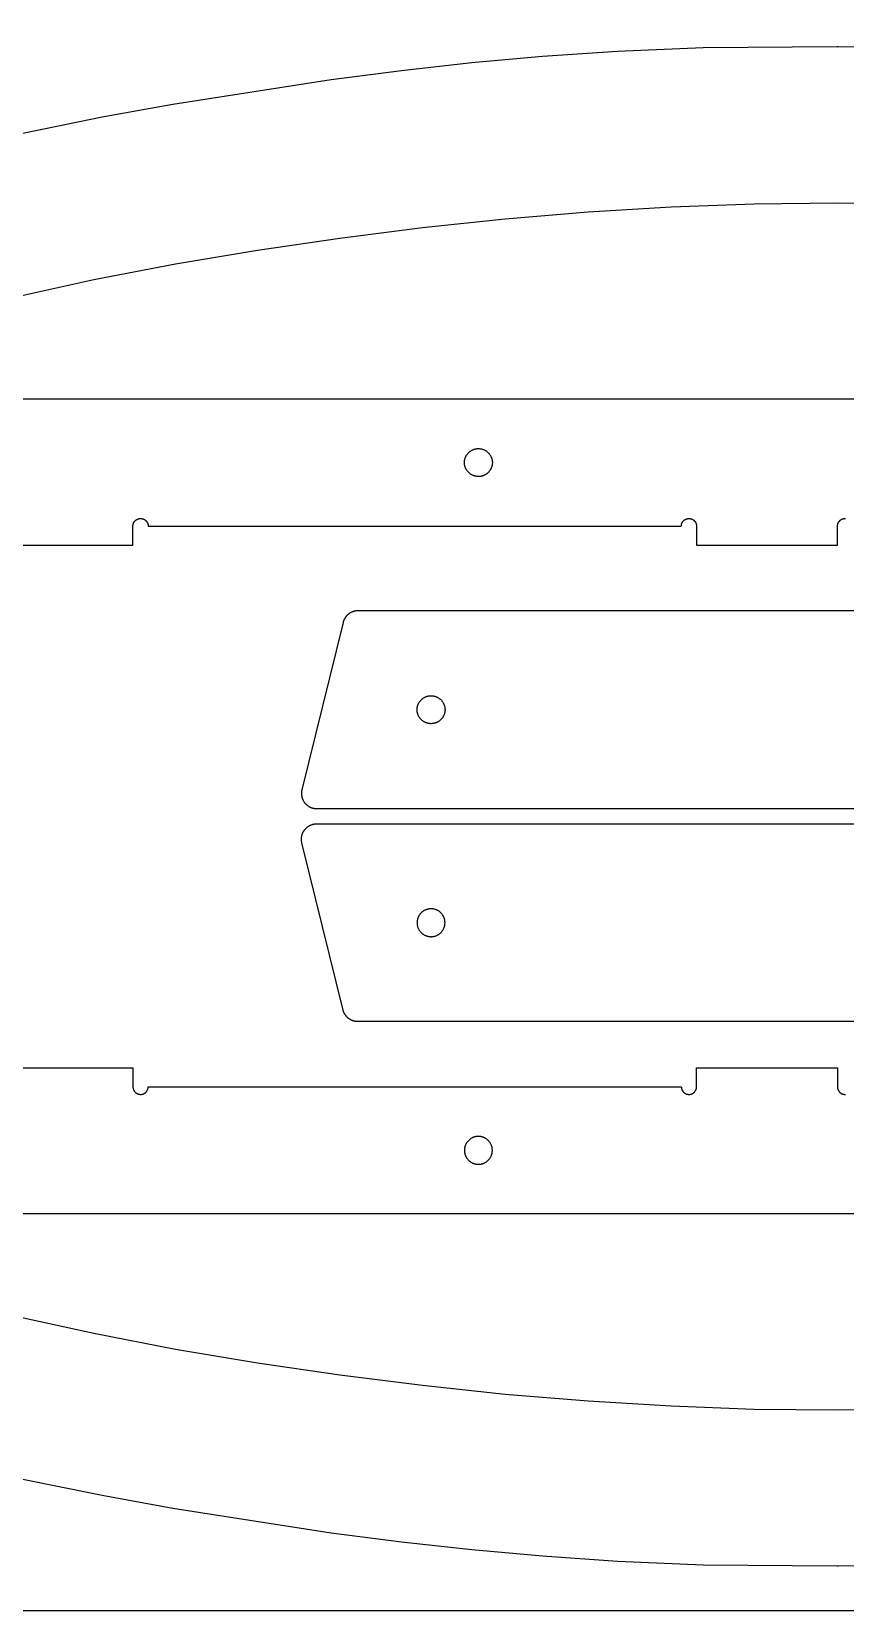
# Model space of a CAD drawing. Header units: millimetres. Extents: x 0 to 2500, y 0 to 1250.
# Drawn here: x 321 to 641, y 0 to 622 of the extents above; entities that cross this region are included whole.
import ezdxf

# ---------------------------------------------------------------- set-up
doc = ezdxf.new("R2010")
doc.units = ezdxf.units.MM
doc.header["$MEASUREMENT"] = 0
doc.layers.add('Default', color=18, linetype='Continuous', true_color=0x000000)
doc.layers.add('TAGLIO', color=56, linetype='Continuous', true_color=0x8b8b00)

msp = doc.modelspace()

# ---------------------------------------------------------------- linework, layer by layer
at = {"layer": 'Default'}
msp.add_lwpolyline([(0, 0), (2500, 0), (2500, 1250), (0, 1250)], close=True, dxfattribs=at)
at = {"layer": 'TAGLIO'}
for points in [[(637.71, 616.01), (585.14, 615.58), (551.38, 614.16), (521.83, 612.15), (494.04, 609.64), (466.3, 606.57), (438.52, 602.99), (376.18, 593.29), (348.4, 588.24), (315.79, 581.59)], [(637.94, 616.01), (637.71, 616.01)], [(638, 616.01), (637.94, 616.01)], [(638.06, 616.01), (638, 616.01)], [(638.29, 616.01), (638.06, 616.01)], [(690.86, 615.58), (638.29, 616.01)], [(212.01, 486.83), (224.38, 491.44), (236.85, 495.79), (249.4, 499.89), (262.03, 503.76), (287.48, 510.86), (313.13, 517.23), (345.14, 524.28), (377.31, 530.49), (409.62, 535.93), (442.04, 540.68), (474.55, 544.78), (507.13, 548.21), (539.78, 550.94), (572.48, 552.91), (605.23, 554.1), (638, 554.5), (670.77, 554.1)], [(1072.94, 477.17), (203.06, 477.17)], [(360.5, 427.17), (360.5, 427.23), (360.5, 427.3), (360.51, 427.37), (360.51, 427.44), (360.52, 427.5), (360.53, 427.57), (360.54, 427.64), (360.55, 427.71), (360.56, 427.78), (360.58, 427.85), (360.6, 427.92), (360.62, 427.99), (360.64, 428.06), (360.66, 428.13), (360.68, 428.2), (360.71, 428.27), (360.74, 428.34), (360.77, 428.41), (360.8, 428.48), (360.84, 428.54), (360.87, 428.61), (360.91, 428.68), (360.95, 428.74), (360.99, 428.81), (361.03, 428.87), (361.08, 428.93), (361.12, 429), (361.17, 429.06), (361.22, 429.12), (361.27, 429.17), (361.32, 429.23), (361.38, 429.29), (361.43, 429.34), (361.49, 429.39), (361.55, 429.45), (361.61, 429.49), (361.67, 429.54), (361.73, 429.59), (361.79, 429.63), (361.86, 429.68), (361.92, 429.72), (361.99, 429.76), (362.06, 429.79), (362.12, 429.83), (362.19, 429.86), (362.26, 429.9), (362.33, 429.93), (362.4, 429.96), (362.47, 429.98), (362.53, 430.01), (362.6, 430.03), (362.67, 430.05), (362.74, 430.07), (362.81, 430.09), (362.88, 430.1), (362.95, 430.12), (363.02, 430.13), (363.09, 430.14), (363.16, 430.15), (363.23, 430.15), (363.3, 430.16), (363.37, 430.16), (363.43, 430.17), (363.5, 430.17), (363.57, 430.17), (363.63, 430.16), (363.7, 430.16), (363.77, 430.15), (363.84, 430.15), (363.91, 430.14), (363.98, 430.13), (364.05, 430.12), (364.12, 430.1), (364.19, 430.09), (364.26, 430.07), (364.33, 430.05), (364.4, 430.03), (364.47, 430.01), (364.53, 429.98), (364.6, 429.96), (364.67, 429.93), (364.74, 429.9), (364.81, 429.86), (364.88, 429.83), (364.94, 429.79), (365.01, 429.76), (365.08, 429.72), (365.14, 429.68), (365.21, 429.63), (365.27, 429.59), (365.33, 429.54), (365.39, 429.49), (365.45, 429.45), (365.51, 429.39), (365.57, 429.34), (365.62, 429.29), (365.68, 429.23), (365.73, 429.17), (365.78, 429.12), (365.83, 429.06), (365.88, 429), (365.92, 428.93), (365.97, 428.87), (366.01, 428.81), (366.05, 428.74), (366.09, 428.68), (366.13, 428.61), (366.16, 428.54), (366.2, 428.48), (366.23, 428.41), (366.26, 428.34), (366.29, 428.27), (366.32, 428.2), (366.34, 428.13), (366.36, 428.06), (366.38, 427.99), (366.4, 427.92), (366.42, 427.85), (366.44, 427.78), (366.45, 427.71), (366.46, 427.64), (366.47, 427.57), (366.48, 427.5), (366.49, 427.44), (366.49, 427.37), (366.5, 427.3), (366.5, 427.23), (366.5, 427.17)], [(576.5, 427.17), (576.5, 427.23), (576.5, 427.3), (576.51, 427.37), (576.51, 427.44), (576.52, 427.5), (576.53, 427.57), (576.54, 427.64), (576.55, 427.71), (576.56, 427.78), (576.58, 427.85), (576.6, 427.92), (576.62, 427.99), (576.64, 428.06), (576.66, 428.13), (576.68, 428.2), (576.71, 428.27), (576.74, 428.34), (576.77, 428.41), (576.8, 428.48), (576.84, 428.54), (576.87, 428.61), (576.91, 428.68), (576.95, 428.74), (576.99, 428.81), (577.03, 428.87), (577.08, 428.93), (577.12, 429), (577.17, 429.06), (577.22, 429.12), (577.27, 429.17), (577.32, 429.23), (577.38, 429.29), (577.43, 429.34), (577.49, 429.39), (577.55, 429.45), (577.61, 429.49), (577.67, 429.54), (577.73, 429.59), (577.79, 429.63), (577.86, 429.68), (577.92, 429.72), (577.99, 429.76), (578.06, 429.79), (578.12, 429.83), (578.19, 429.86), (578.26, 429.9), (578.33, 429.93), (578.4, 429.96), (578.47, 429.98), (578.53, 430.01), (578.6, 430.03), (578.67, 430.05), (578.74, 430.07), (578.81, 430.09), (578.88, 430.1), (578.95, 430.12), (579.02, 430.13), (579.09, 430.14), (579.16, 430.15), (579.23, 430.15), (579.3, 430.16), (579.37, 430.16), (579.43, 430.17), (579.5, 430.17), (579.57, 430.17), (579.63, 430.16), (579.7, 430.16), (579.77, 430.15), (579.84, 430.15), (579.91, 430.14), (579.98, 430.13), (580.05, 430.12), (580.12, 430.1), (580.19, 430.09), (580.26, 430.07), (580.33, 430.05), (580.4, 430.03), (580.47, 430.01), (580.53, 429.98), (580.6, 429.96), (580.67, 429.93), (580.74, 429.9), (580.81, 429.86), (580.88, 429.83), (580.94, 429.79), (581.01, 429.76), (581.08, 429.72), (581.14, 429.68), (581.21, 429.63), (581.27, 429.59), (581.33, 429.54), (581.39, 429.49), (581.45, 429.45), (581.51, 429.39), (581.57, 429.34), (581.62, 429.29), (581.68, 429.23), (581.73, 429.17), (581.78, 429.12), (581.83, 429.06), (581.88, 429), (581.92, 428.93), (581.97, 428.87), (582.01, 428.81), (582.05, 428.74), (582.09, 428.68), (582.13, 428.61), (582.16, 428.54), (582.2, 428.48), (582.23, 428.41), (582.26, 428.34), (582.29, 428.27), (582.32, 428.2), (582.34, 428.13), (582.36, 428.06), (582.38, 427.99), (582.4, 427.92), (582.42, 427.85), (582.44, 427.78), (582.45, 427.71), (582.46, 427.64), (582.47, 427.57), (582.48, 427.5), (582.49, 427.44), (582.49, 427.37), (582.5, 427.3), (582.5, 427.23), (582.5, 427.17)], [(638, 427.17), (638, 427.23), (638, 427.3), (638.01, 427.37), (638.01, 427.44), (638.02, 427.5), (638.03, 427.57), (638.04, 427.64), (638.05, 427.71), (638.06, 427.78), (638.08, 427.85), (638.1, 427.92), (638.12, 427.99), (638.14, 428.06), (638.16, 428.13), (638.18, 428.2), (638.21, 428.27), (638.24, 428.34), (638.27, 428.41), (638.3, 428.48), (638.34, 428.54), (638.37, 428.61), (638.41, 428.68), (638.45, 428.74), (638.49, 428.81), (638.53, 428.87), (638.58, 428.93), (638.62, 429), (638.67, 429.06), (638.72, 429.12), (638.77, 429.17), (638.82, 429.23), (638.88, 429.29), (638.93, 429.34), (638.99, 429.39), (639.05, 429.45), (639.11, 429.49), (639.17, 429.54), (639.23, 429.59), (639.29, 429.63), (639.36, 429.68), (639.42, 429.72), (639.49, 429.76), (639.56, 429.79), (639.62, 429.83), (639.69, 429.86), (639.76, 429.9), (639.83, 429.93), (639.9, 429.96), (639.97, 429.98), (640.03, 430.01), (640.1, 430.03), (640.17, 430.05), (640.24, 430.07), (640.31, 430.09), (640.38, 430.1), (640.45, 430.12), (640.52, 430.13), (640.59, 430.14), (640.66, 430.15), (640.73, 430.15), (640.8, 430.16), (640.87, 430.16), (640.93, 430.17), (641, 430.17), (641.07, 430.17), (641.13, 430.16), (641.2, 430.16)], [(360.5, 419.67), (360.5, 427.17)], [(366.5, 427.17), (576.5, 427.17)], [(582.5, 427.17), (582.5, 419.67)], [(638, 419.67), (638, 427.17)], [(305, 419.67), (360.5, 419.67)], [(582.5, 419.67), (638, 419.67)], [(449.1, 393.8), (448.98, 393.79), (448.87, 393.79), (448.75, 393.79), (448.63, 393.78), (448.51, 393.77), (448.39, 393.75), (448.27, 393.74), (448.15, 393.72), (448.03, 393.7), (447.91, 393.68), (447.79, 393.65), (447.67, 393.62), (447.55, 393.59), (447.43, 393.56), (447.31, 393.52), (447.2, 393.49), (447.08, 393.44), (446.96, 393.4), (446.84, 393.35), (446.72, 393.31), (446.61, 393.25), (446.49, 393.2), (446.38, 393.14), (446.26, 393.08), (446.15, 393.02), (446.04, 392.96), (445.93, 392.89), (445.82, 392.82), (445.71, 392.75), (445.61, 392.67), (445.5, 392.6), (445.4, 392.52), (445.3, 392.44), (445.2, 392.35), (445.1, 392.27), (445.01, 392.18), (444.91, 392.09), (444.82, 392), (444.73, 391.91), (444.64, 391.82), (444.56, 391.72), (444.48, 391.62), (444.4, 391.52), (444.32, 391.42), (444.24, 391.32), (444.17, 391.22), (444.1, 391.11), (444.03, 391.01), (443.96, 390.9), (443.9, 390.79), (443.84, 390.68), (443.78, 390.57), (443.72, 390.46), (443.67, 390.35), (443.62, 390.24), (443.57, 390.13), (443.53, 390.02), (443.48, 389.91), (443.44, 389.79), (443.4, 389.68), (443.37, 389.57), (443.33, 389.46), (443.3, 389.34), (443.27, 389.23)], [(1176.38, 393.8), (449.1, 393.8)], [(443.27, 389.23), (427.03, 323.32)], [(427.03, 323.32), (426.99, 323.16), (426.96, 323), (426.93, 322.83), (426.91, 322.67), (426.89, 322.5), (426.87, 322.33), (426.86, 322.16), (426.86, 321.99), (426.86, 321.82), (426.86, 321.65), (426.87, 321.48), (426.88, 321.31), (426.9, 321.14), (426.93, 320.96), (426.96, 320.79), (426.99, 320.62), (427.03, 320.46), (427.07, 320.29), (427.12, 320.12), (427.17, 319.96), (427.23, 319.8), (427.29, 319.64), (427.36, 319.48), (427.43, 319.32), (427.5, 319.17), (427.58, 319.02), (427.67, 318.87), (427.75, 318.73), (427.84, 318.59), (427.94, 318.45), (428.03, 318.31), (428.13, 318.18), (428.24, 318.06), (428.34, 317.93), (428.45, 317.81), (428.57, 317.68), (428.69, 317.57), (428.81, 317.45), (428.94, 317.34), (429.07, 317.23), (429.2, 317.12), (429.34, 317.02), (429.48, 316.92), (429.63, 316.83), (429.77, 316.74), (429.92, 316.65), (430.07, 316.57), (430.23, 316.49), (430.39, 316.42), (430.54, 316.35), (430.7, 316.28), (430.87, 316.22), (431.03, 316.17), (431.19, 316.12), (431.36, 316.07), (431.52, 316.03), (431.69, 316), (431.86, 315.97), (432.03, 315.94), (432.19, 315.92), (432.36, 315.9), (432.53, 315.89), (432.69, 315.89), (432.86, 315.88)], [(432.86, 315.88), (1193.46, 315.88)], [(427.03, 302.45), (426.99, 302.61), (426.96, 302.77), (426.93, 302.93), (426.91, 303.1), (426.89, 303.27), (426.87, 303.44), (426.86, 303.61), (426.86, 303.78), (426.86, 303.95), (426.86, 304.12), (426.87, 304.29), (426.88, 304.46), (426.9, 304.63), (426.93, 304.8), (426.96, 304.97), (426.99, 305.14), (427.03, 305.31), (427.07, 305.48), (427.12, 305.64), (427.17, 305.81), (427.23, 305.97), (427.29, 306.13), (427.36, 306.29), (427.43, 306.44), (427.5, 306.6), (427.58, 306.75), (427.67, 306.9), (427.75, 307.04), (427.84, 307.18), (427.94, 307.32), (428.03, 307.45), (428.13, 307.58), (428.24, 307.71), (428.34, 307.84), (428.45, 307.96), (428.57, 308.08), (428.69, 308.2), (428.81, 308.32), (428.94, 308.43), (429.07, 308.54), (429.2, 308.65), (429.34, 308.75), (429.48, 308.85), (429.63, 308.94), (429.77, 309.03), (429.92, 309.12), (430.07, 309.2), (430.23, 309.28), (430.39, 309.35), (430.54, 309.42), (430.7, 309.48), (430.87, 309.54), (431.03, 309.6), (431.19, 309.65), (431.36, 309.69), (431.52, 309.73), (431.69, 309.77), (431.86, 309.8), (432.03, 309.83), (432.19, 309.85), (432.36, 309.86), (432.53, 309.87), (432.69, 309.88), (432.86, 309.88)], [(432.86, 309.88), (1193.46, 309.88)], [(443.27, 236.54), (427.03, 302.45)], [(449.1, 231.97), (448.98, 231.97), (448.87, 231.98), (448.75, 231.98), (448.63, 231.99), (448.51, 232), (448.39, 232.01), (448.27, 232.03), (448.15, 232.05), (448.03, 232.07), (447.91, 232.09), (447.79, 232.12), (447.67, 232.14), (447.55, 232.17), (447.43, 232.21), (447.31, 232.24), (447.2, 232.28), (447.08, 232.32), (446.96, 232.37), (446.84, 232.41), (446.72, 232.46), (446.61, 232.51), (446.49, 232.57), (446.38, 232.63), (446.26, 232.68), (446.15, 232.75), (446.04, 232.81), (445.93, 232.88), (445.82, 232.95), (445.71, 233.02), (445.61, 233.09), (445.5, 233.17), (445.4, 233.25), (445.3, 233.33), (445.2, 233.41), (445.1, 233.5), (445.01, 233.58), (444.91, 233.67), (444.82, 233.76), (444.73, 233.86), (444.64, 233.95), (444.56, 234.05), (444.48, 234.15), (444.4, 234.25), (444.32, 234.35), (444.24, 234.45), (444.17, 234.55), (444.1, 234.66), (444.03, 234.76), (443.96, 234.87), (443.9, 234.98), (443.84, 235.08), (443.78, 235.19), (443.72, 235.3), (443.67, 235.41), (443.62, 235.53), (443.57, 235.64), (443.53, 235.75), (443.48, 235.86), (443.44, 235.97), (443.4, 236.09), (443.37, 236.2), (443.33, 236.31), (443.3, 236.42), (443.27, 236.54)], [(1176.38, 231.97), (449.1, 231.97)], [(305, 213.79), (360.5, 213.79)], [(360.5, 213.79), (360.5, 206.29)], [(582.5, 206.29), (582.5, 213.79)], [(582.5, 213.79), (638, 213.79)], [(638, 213.79), (638, 206.29)], [(360.5, 206.29), (360.5, 206.22), (360.5, 206.16), (360.51, 206.09), (360.51, 206.02), (360.52, 205.95), (360.53, 205.88), (360.54, 205.81), (360.55, 205.74), (360.56, 205.67), (360.58, 205.6), (360.6, 205.53), (360.62, 205.46), (360.64, 205.39), (360.66, 205.32), (360.68, 205.25), (360.71, 205.18), (360.74, 205.12), (360.77, 205.05), (360.8, 204.98), (360.84, 204.91), (360.87, 204.84), (360.91, 204.78), (360.95, 204.71), (360.99, 204.65), (361.03, 204.58), (361.08, 204.52), (361.12, 204.46), (361.17, 204.4), (361.22, 204.34), (361.27, 204.28), (361.32, 204.22), (361.38, 204.17), (361.43, 204.11), (361.49, 204.06), (361.55, 204.01), (361.61, 203.96), (361.67, 203.91), (361.73, 203.87), (361.79, 203.82), (361.86, 203.78), (361.92, 203.74), (361.99, 203.7), (362.06, 203.66), (362.12, 203.62), (362.19, 203.59), (362.26, 203.56), (362.33, 203.53), (362.4, 203.5), (362.47, 203.47), (362.53, 203.45), (362.6, 203.43), (362.67, 203.4), (362.74, 203.39), (362.81, 203.37), (362.88, 203.35), (362.95, 203.34), (363.02, 203.33), (363.09, 203.32), (363.16, 203.31), (363.23, 203.3), (363.3, 203.3), (363.37, 203.29), (363.43, 203.29), (363.5, 203.29), (363.57, 203.29), (363.63, 203.29), (363.7, 203.3), (363.77, 203.3), (363.84, 203.31), (363.91, 203.32), (363.98, 203.33), (364.05, 203.34), (364.12, 203.35), (364.19, 203.37), (364.26, 203.39), (364.33, 203.4), (364.4, 203.43), (364.47, 203.45), (364.53, 203.47), (364.6, 203.5), (364.67, 203.53), (364.74, 203.56), (364.81, 203.59), (364.88, 203.62), (364.94, 203.66), (365.01, 203.7), (365.08, 203.74), (365.14, 203.78), (365.21, 203.82), (365.27, 203.87), (365.33, 203.91), (365.39, 203.96), (365.45, 204.01), (365.51, 204.06), (365.57, 204.11), (365.62, 204.17), (365.68, 204.22), (365.73, 204.28), (365.78, 204.34), (365.83, 204.4), (365.88, 204.46), (365.92, 204.52), (365.97, 204.58), (366.01, 204.65), (366.05, 204.71), (366.09, 204.78), (366.13, 204.84), (366.16, 204.91), (366.2, 204.98), (366.23, 205.05), (366.26, 205.12), (366.29, 205.18), (366.32, 205.25), (366.34, 205.32), (366.36, 205.39), (366.38, 205.46), (366.4, 205.53), (366.42, 205.6), (366.44, 205.67), (366.45, 205.74), (366.46, 205.81), (366.47, 205.88), (366.48, 205.95), (366.49, 206.02), (366.49, 206.09), (366.5, 206.16), (366.5, 206.22), (366.5, 206.29)], [(366.5, 206.29), (576.5, 206.29)], [(576.5, 206.29), (576.5, 206.22), (576.5, 206.16), (576.51, 206.09), (576.51, 206.02), (576.52, 205.95), (576.53, 205.88), (576.54, 205.81), (576.55, 205.74), (576.56, 205.67), (576.58, 205.6), (576.6, 205.53), (576.62, 205.46), (576.64, 205.39), (576.66, 205.32), (576.68, 205.25), (576.71, 205.18), (576.74, 205.12), (576.77, 205.05), (576.8, 204.98), (576.84, 204.91), (576.87, 204.84), (576.91, 204.78), (576.95, 204.71), (576.99, 204.65), (577.03, 204.58), (577.08, 204.52), (577.12, 204.46), (577.17, 204.4), (577.22, 204.34), (577.27, 204.28), (577.32, 204.22), (577.38, 204.17), (577.43, 204.11), (577.49, 204.06), (577.55, 204.01), (577.61, 203.96), (577.67, 203.91), (577.73, 203.87), (577.79, 203.82), (577.86, 203.78), (577.92, 203.74), (577.99, 203.7), (578.06, 203.66), (578.12, 203.62), (578.19, 203.59), (578.26, 203.56), (578.33, 203.53), (578.4, 203.5), (578.47, 203.47), (578.53, 203.45), (578.6, 203.43), (578.67, 203.4), (578.74, 203.39), (578.81, 203.37), (578.88, 203.35), (578.95, 203.34), (579.02, 203.33), (579.09, 203.32), (579.16, 203.31), (579.23, 203.3), (579.3, 203.3), (579.37, 203.29), (579.43, 203.29), (579.5, 203.29), (579.57, 203.29), (579.63, 203.29), (579.7, 203.3), (579.77, 203.3), (579.84, 203.31), (579.91, 203.32), (579.98, 203.33), (580.05, 203.34), (580.12, 203.35), (580.19, 203.37), (580.26, 203.39), (580.33, 203.4), (580.4, 203.43), (580.47, 203.45), (580.53, 203.47), (580.6, 203.5), (580.67, 203.53), (580.74, 203.56), (580.81, 203.59), (580.88, 203.62), (580.94, 203.66), (581.01, 203.7), (581.08, 203.74), (581.14, 203.78), (581.21, 203.82), (581.27, 203.87), (581.33, 203.91), (581.39, 203.96), (581.45, 204.01), (581.51, 204.06), (581.57, 204.11), (581.62, 204.17), (581.68, 204.22), (581.73, 204.28), (581.78, 204.34), (581.83, 204.4), (581.88, 204.46), (581.92, 204.52), (581.97, 204.58), (582.01, 204.65), (582.05, 204.71), (582.09, 204.78), (582.13, 204.84), (582.16, 204.91), (582.2, 204.98), (582.23, 205.05), (582.26, 205.12), (582.29, 205.18), (582.32, 205.25), (582.34, 205.32), (582.36, 205.39), (582.38, 205.46), (582.4, 205.53), (582.42, 205.6), (582.44, 205.67), (582.45, 205.74), (582.46, 205.81), (582.47, 205.88), (582.48, 205.95), (582.49, 206.02), (582.49, 206.09), (582.5, 206.16), (582.5, 206.22), (582.5, 206.29)], [(638, 206.29), (638, 206.22), (638, 206.16), (638.01, 206.09), (638.01, 206.02), (638.02, 205.95), (638.03, 205.88), (638.04, 205.81), (638.05, 205.74), (638.06, 205.67), (638.08, 205.6), (638.1, 205.53), (638.12, 205.46), (638.14, 205.39), (638.16, 205.32), (638.18, 205.25), (638.21, 205.18), (638.24, 205.12), (638.27, 205.05), (638.3, 204.98), (638.34, 204.91), (638.37, 204.84), (638.41, 204.78), (638.45, 204.71), (638.49, 204.65), (638.53, 204.58), (638.58, 204.52), (638.62, 204.46), (638.67, 204.4), (638.72, 204.34), (638.77, 204.28), (638.82, 204.22), (638.88, 204.17), (638.93, 204.11), (638.99, 204.06), (639.05, 204.01), (639.11, 203.96), (639.17, 203.91), (639.23, 203.87), (639.29, 203.82), (639.36, 203.78), (639.42, 203.74), (639.49, 203.7), (639.56, 203.66), (639.62, 203.62), (639.69, 203.59), (639.76, 203.56), (639.83, 203.53), (639.9, 203.5), (639.97, 203.47), (640.03, 203.45), (640.1, 203.43), (640.17, 203.4), (640.24, 203.39), (640.31, 203.37), (640.38, 203.35), (640.45, 203.34), (640.52, 203.33), (640.59, 203.32), (640.66, 203.31), (640.73, 203.3), (640.8, 203.3), (640.87, 203.29), (640.93, 203.29), (641, 203.29), (641.07, 203.29), (641.13, 203.29), (641.2, 203.3)], [(1072.94, 156.29), (203.06, 156.29)], [(212.01, 146.62), (224.38, 142.01), (236.85, 137.66), (249.4, 133.57), (262.03, 129.7), (287.48, 122.6), (313.13, 116.23), (345.14, 109.17), (377.31, 102.96), (409.62, 97.52), (442.04, 92.78), (474.55, 88.68), (507.13, 85.24), (539.78, 82.52), (572.48, 80.54), (605.23, 79.35), (638, 78.96), (670.77, 79.35)], [(637.71, 17.45), (585.14, 17.88), (551.38, 19.29), (521.83, 21.31), (494.04, 23.82), (466.3, 26.88), (438.52, 30.46), (376.18, 40.17), (348.4, 45.21), (315.79, 51.86)], [(637.94, 17.45), (637.71, 17.45)], [(638, 17.45), (637.94, 17.45)], [(638.06, 17.45), (638, 17.45)], [(638.29, 17.45), (638.06, 17.45)], [(690.86, 17.88), (638.29, 17.45)]]:
    msp.add_lwpolyline(points, dxfattribs=at)
for points in [[(491.08, 452.21), (491.08, 452.4), (491.09, 452.59), (491.11, 452.78), (491.13, 452.97), (491.16, 453.16), (491.2, 453.34), (491.24, 453.53), (491.29, 453.72), (491.34, 453.9), (491.41, 454.08), (491.47, 454.26), (491.55, 454.43), (491.63, 454.61), (491.72, 454.78), (491.81, 454.94), (491.91, 455.11), (492.01, 455.27), (492.12, 455.42), (492.23, 455.58), (492.35, 455.73), (492.48, 455.87), (492.61, 456.01), (492.74, 456.15), (492.88, 456.28), (493.02, 456.4), (493.17, 456.52), (493.32, 456.64), (493.48, 456.75), (493.64, 456.86), (493.8, 456.95), (493.97, 457.05), (494.14, 457.14), (494.31, 457.22), (494.48, 457.29), (494.66, 457.36), (494.84, 457.43), (495.02, 457.48), (495.21, 457.53), (495.39, 457.58), (495.58, 457.62), (495.77, 457.65), (495.96, 457.67), (496.15, 457.69), (496.34, 457.7), (496.53, 457.71), (496.72, 457.71), (496.91, 457.7), (497.1, 457.68), (497.29, 457.66), (497.48, 457.63), (497.67, 457.6), (497.86, 457.56), (498.04, 457.51), (498.22, 457.46), (498.4, 457.4), (498.58, 457.33), (498.76, 457.26), (498.93, 457.18), (499.1, 457.09), (499.27, 457), (499.44, 456.91), (499.6, 456.8), (499.76, 456.7), (499.91, 456.58), (500.06, 456.46), (500.21, 456.34), (500.35, 456.21), (500.48, 456.08), (500.62, 455.94), (500.74, 455.8), (500.87, 455.65), (500.98, 455.5), (501.09, 455.35), (501.2, 455.19), (501.3, 455.03), (501.4, 454.86), (501.49, 454.69), (501.57, 454.52), (501.65, 454.34), (501.72, 454.17), (501.78, 453.99), (501.84, 453.81), (501.89, 453.62), (501.94, 453.44), (501.98, 453.25), (502.01, 453.06), (502.04, 452.87), (502.06, 452.68), (502.07, 452.49), (502.08, 452.3), (502.08, 452.11), (502.07, 451.92), (502.06, 451.73), (502.04, 451.54), (502.01, 451.35), (501.98, 451.16), (501.94, 450.98), (501.89, 450.79), (501.84, 450.61), (501.78, 450.43), (501.72, 450.25), (501.65, 450.07), (501.57, 449.89), (501.49, 449.72), (501.4, 449.55), (501.3, 449.39), (501.2, 449.23), (501.09, 449.07), (500.98, 448.91), (500.87, 448.76), (500.74, 448.62), (500.62, 448.47), (500.48, 448.34), (500.35, 448.2), (500.21, 448.07), (500.06, 447.95), (499.91, 447.83), (499.76, 447.72), (499.6, 447.61), (499.44, 447.51), (499.27, 447.41), (499.1, 447.32), (498.93, 447.24), (498.76, 447.16), (498.58, 447.09), (498.4, 447.02), (498.22, 446.96), (498.04, 446.91), (497.86, 446.86), (497.67, 446.82), (497.48, 446.78), (497.29, 446.75), (497.1, 446.73), (496.91, 446.72), (496.72, 446.71), (496.53, 446.71), (496.34, 446.71), (496.15, 446.72), (495.96, 446.74), (495.77, 446.77), (495.58, 446.8), (495.39, 446.84), (495.21, 446.88), (495.02, 446.93), (494.84, 446.99), (494.66, 447.05), (494.48, 447.12), (494.31, 447.2), (494.14, 447.28), (493.97, 447.37), (493.8, 447.46), (493.64, 447.56), (493.48, 447.66), (493.32, 447.77), (493.17, 447.89), (493.02, 448.01), (492.88, 448.14), (492.74, 448.27), (492.61, 448.4), (492.48, 448.54), (492.35, 448.69), (492.23, 448.84), (492.12, 448.99), (492.01, 449.15), (491.91, 449.31), (491.81, 449.47), (491.72, 449.64), (491.63, 449.81), (491.55, 449.98), (491.47, 450.16), (491.41, 450.34), (491.34, 450.52), (491.29, 450.7), (491.24, 450.88), (491.2, 451.07), (491.16, 451.26), (491.13, 451.45), (491.11, 451.64), (491.09, 451.83), (491.08, 452.02)], [(479.24, 360.18), (479.42, 360.13), (479.6, 360.08), (479.78, 360.01), (479.96, 359.95), (480.14, 359.87), (480.31, 359.79), (480.48, 359.71), (480.65, 359.61), (480.81, 359.52), (480.97, 359.41), (481.13, 359.31), (481.28, 359.19), (481.43, 359.07), (481.58, 358.95), (481.72, 358.82), (481.85, 358.68), (481.98, 358.54), (482.11, 358.4), (482.23, 358.25), (482.35, 358.1), (482.46, 357.95), (482.56, 357.79), (482.66, 357.62), (482.76, 357.46), (482.84, 357.29), (482.93, 357.12), (483, 356.94), (483.07, 356.76), (483.14, 356.58), (483.19, 356.4), (483.24, 356.22), (483.29, 356.03), (483.33, 355.84), (483.36, 355.66), (483.38, 355.47), (483.4, 355.28), (483.41, 355.09), (483.42, 354.9), (483.42, 354.7), (483.41, 354.51), (483.4, 354.32), (483.37, 354.13), (483.35, 353.94), (483.31, 353.76), (483.27, 353.57), (483.22, 353.39), (483.17, 353.2), (483.11, 353.02), (483.04, 352.84), (482.97, 352.67), (482.89, 352.49), (482.81, 352.32), (482.72, 352.15), (482.62, 351.99), (482.52, 351.83), (482.41, 351.67), (482.3, 351.51), (482.18, 351.36), (482.06, 351.22), (481.93, 351.08), (481.8, 350.94), (481.66, 350.81), (481.52, 350.68), (481.37, 350.56), (481.22, 350.44), (481.07, 350.33), (480.91, 350.22), (480.74, 350.12), (480.58, 350.03), (480.41, 349.94), (480.24, 349.85), (480.06, 349.78), (479.89, 349.7), (479.71, 349.64), (479.53, 349.58), (479.34, 349.53), (479.16, 349.48), (478.97, 349.44), (478.78, 349.41), (478.59, 349.38), (478.4, 349.36), (478.21, 349.35), (478.02, 349.34), (477.83, 349.34), (477.64, 349.35), (477.45, 349.36), (477.26, 349.38), (477.07, 349.41), (476.88, 349.44), (476.7, 349.48), (476.51, 349.52), (476.33, 349.58), (476.15, 349.63), (475.97, 349.7), (475.79, 349.77), (475.61, 349.85), (475.44, 349.93), (475.27, 350.02), (475.11, 350.11), (474.94, 350.21), (474.79, 350.32), (474.63, 350.43), (474.48, 350.55), (474.33, 350.67), (474.19, 350.8), (474.05, 350.93), (473.92, 351.07), (473.79, 351.21), (473.67, 351.35), (473.55, 351.5), (473.44, 351.66), (473.33, 351.81), (473.23, 351.97), (473.13, 352.14), (473.04, 352.31), (472.95, 352.48), (472.87, 352.65), (472.8, 352.83), (472.73, 353.01), (472.67, 353.19), (472.62, 353.37), (472.57, 353.56), (472.53, 353.74), (472.5, 353.93), (472.47, 354.12), (472.45, 354.31), (472.43, 354.5), (472.42, 354.69), (472.42, 354.88), (472.42, 355.07), (472.44, 355.26), (472.45, 355.45), (472.48, 355.64), (472.51, 355.83), (472.55, 356.02), (472.59, 356.2), (472.64, 356.39), (472.7, 356.57), (472.76, 356.75), (472.83, 356.93), (472.91, 357.1), (472.99, 357.27), (473.08, 357.44), (473.17, 357.61), (473.27, 357.77), (473.37, 357.93), (473.48, 358.09), (473.6, 358.24), (473.72, 358.39), (473.84, 358.53), (473.97, 358.67), (474.11, 358.81), (474.25, 358.94), (474.39, 359.06), (474.54, 359.18), (474.7, 359.3), (474.85, 359.41), (475.01, 359.51), (475.18, 359.61), (475.34, 359.7), (475.51, 359.79), (475.69, 359.87), (475.86, 359.94), (476.04, 360.01), (476.22, 360.07), (476.4, 360.13), (476.59, 360.18), (476.77, 360.22), (476.96, 360.26), (477.15, 360.29), (477.34, 360.31), (477.53, 360.33), (477.72, 360.34), (477.91, 360.34), (478.1, 360.34), (478.29, 360.33), (478.48, 360.31), (478.67, 360.29), (478.86, 360.26), (479.05, 360.22)], [(479.24, 265.59), (479.42, 265.64), (479.6, 265.69), (479.78, 265.75), (479.96, 265.82), (480.14, 265.89), (480.31, 265.97), (480.48, 266.06), (480.65, 266.15), (480.81, 266.25), (480.97, 266.35), (481.13, 266.46), (481.28, 266.58), (481.43, 266.7), (481.58, 266.82), (481.72, 266.95), (481.85, 267.08), (481.98, 267.22), (482.11, 267.37), (482.23, 267.51), (482.35, 267.67), (482.46, 267.82), (482.56, 267.98), (482.66, 268.14), (482.76, 268.31), (482.84, 268.48), (482.93, 268.65), (483, 268.83), (483.07, 269), (483.14, 269.18), (483.19, 269.37), (483.24, 269.55), (483.29, 269.74), (483.33, 269.92), (483.36, 270.11), (483.38, 270.3), (483.4, 270.49), (483.41, 270.68), (483.42, 270.87), (483.42, 271.06), (483.41, 271.25), (483.4, 271.44), (483.37, 271.63), (483.35, 271.82), (483.31, 272.01), (483.27, 272.2), (483.22, 272.38), (483.17, 272.57), (483.11, 272.75), (483.04, 272.93), (482.97, 273.1), (482.89, 273.28), (482.81, 273.45), (482.72, 273.62), (482.62, 273.78), (482.52, 273.94), (482.41, 274.1), (482.3, 274.25), (482.18, 274.4), (482.06, 274.55), (481.93, 274.69), (481.8, 274.83), (481.66, 274.96), (481.52, 275.09), (481.37, 275.21), (481.22, 275.33), (481.07, 275.44), (480.91, 275.55), (480.74, 275.65), (480.58, 275.74), (480.41, 275.83), (480.24, 275.91), (480.06, 275.99), (479.89, 276.06), (479.71, 276.13), (479.53, 276.19), (479.34, 276.24), (479.16, 276.29), (478.97, 276.33), (478.78, 276.36), (478.59, 276.39), (478.4, 276.41), (478.21, 276.42), (478.02, 276.43), (477.83, 276.43), (477.64, 276.42), (477.45, 276.41), (477.26, 276.39), (477.07, 276.36), (476.88, 276.33), (476.7, 276.29), (476.51, 276.24), (476.33, 276.19), (476.15, 276.13), (475.97, 276.07), (475.79, 276), (475.61, 275.92), (475.44, 275.84), (475.27, 275.75), (475.11, 275.65), (474.94, 275.55), (474.79, 275.45), (474.63, 275.34), (474.48, 275.22), (474.33, 275.1), (474.19, 274.97), (474.05, 274.84), (473.92, 274.7), (473.79, 274.56), (473.67, 274.42), (473.55, 274.27), (473.44, 274.11), (473.33, 273.95), (473.23, 273.79), (473.13, 273.63), (473.04, 273.46), (472.95, 273.29), (472.87, 273.12), (472.8, 272.94), (472.73, 272.76), (472.67, 272.58), (472.62, 272.4), (472.57, 272.21), (472.53, 272.03), (472.5, 271.84), (472.47, 271.65), (472.45, 271.46), (472.43, 271.27), (472.42, 271.08), (472.42, 270.89), (472.42, 270.7), (472.44, 270.51), (472.45, 270.32), (472.48, 270.13), (472.51, 269.94), (472.55, 269.75), (472.59, 269.57), (472.64, 269.38), (472.7, 269.2), (472.76, 269.02), (472.83, 268.84), (472.91, 268.67), (472.99, 268.49), (473.08, 268.32), (473.17, 268.16), (473.27, 267.99), (473.37, 267.83), (473.48, 267.68), (473.6, 267.53), (473.72, 267.38), (473.84, 267.23), (473.97, 267.09), (474.11, 266.96), (474.25, 266.83), (474.39, 266.71), (474.54, 266.59), (474.7, 266.47), (474.85, 266.36), (475.01, 266.26), (475.18, 266.16), (475.34, 266.07), (475.51, 265.98), (475.69, 265.9), (475.86, 265.83), (476.04, 265.76), (476.22, 265.7), (476.4, 265.64), (476.59, 265.59), (476.77, 265.55), (476.96, 265.51), (477.15, 265.48), (477.34, 265.46), (477.53, 265.44), (477.72, 265.43), (477.91, 265.43), (478.1, 265.43), (478.29, 265.44), (478.48, 265.46), (478.67, 265.48), (478.86, 265.51), (479.05, 265.54)], [(491.08, 181.25), (491.08, 181.06), (491.09, 180.87), (491.11, 180.68), (491.13, 180.49), (491.16, 180.3), (491.2, 180.11), (491.24, 179.92), (491.29, 179.74), (491.34, 179.56), (491.41, 179.38), (491.47, 179.2), (491.55, 179.02), (491.63, 178.85), (491.72, 178.68), (491.81, 178.51), (491.91, 178.35), (492.01, 178.19), (492.12, 178.03), (492.23, 177.88), (492.35, 177.73), (492.48, 177.58), (492.61, 177.44), (492.74, 177.31), (492.88, 177.18), (493.02, 177.05), (493.17, 176.93), (493.32, 176.81), (493.48, 176.7), (493.64, 176.6), (493.8, 176.5), (493.97, 176.41), (494.14, 176.32), (494.31, 176.24), (494.48, 176.16), (494.66, 176.09), (494.84, 176.03), (495.02, 175.97), (495.21, 175.92), (495.39, 175.88), (495.58, 175.84), (495.77, 175.81), (495.96, 175.78), (496.15, 175.76), (496.34, 175.75), (496.53, 175.75), (496.72, 175.75), (496.91, 175.76), (497.1, 175.77), (497.29, 175.79), (497.48, 175.82), (497.67, 175.86), (497.86, 175.9), (498.04, 175.95), (498.22, 176), (498.4, 176.06), (498.58, 176.13), (498.76, 176.2), (498.93, 176.28), (499.1, 176.36), (499.27, 176.45), (499.44, 176.55), (499.6, 176.65), (499.76, 176.76), (499.91, 176.87), (500.06, 176.99), (500.21, 177.11), (500.35, 177.24), (500.48, 177.38), (500.62, 177.51), (500.74, 177.66), (500.87, 177.8), (500.98, 177.95), (501.09, 178.11), (501.2, 178.27), (501.3, 178.43), (501.4, 178.59), (501.49, 178.76), (501.57, 178.94), (501.65, 179.11), (501.72, 179.29), (501.78, 179.47), (501.84, 179.65), (501.89, 179.83), (501.94, 180.02), (501.98, 180.2), (502.01, 180.39), (502.04, 180.58), (502.06, 180.77), (502.07, 180.96), (502.08, 181.15), (502.08, 181.34), (502.07, 181.53), (502.06, 181.72), (502.04, 181.91), (502.01, 182.1), (501.98, 182.29), (501.94, 182.48), (501.89, 182.66), (501.84, 182.85), (501.78, 183.03), (501.72, 183.21), (501.65, 183.39), (501.57, 183.56), (501.49, 183.73), (501.4, 183.9), (501.3, 184.07), (501.2, 184.23), (501.09, 184.39), (500.98, 184.54), (500.87, 184.69), (500.74, 184.84), (500.62, 184.98), (500.48, 185.12), (500.35, 185.25), (500.21, 185.38), (500.06, 185.5), (499.91, 185.62), (499.76, 185.74), (499.6, 185.84), (499.44, 185.95), (499.27, 186.04), (499.1, 186.13), (498.93, 186.22), (498.76, 186.3), (498.58, 186.37), (498.4, 186.44), (498.22, 186.5), (498.04, 186.55), (497.86, 186.6), (497.67, 186.64), (497.48, 186.67), (497.29, 186.7), (497.1, 186.72), (496.91, 186.74), (496.72, 186.75), (496.53, 186.75), (496.34, 186.74), (496.15, 186.73), (495.96, 186.71), (495.77, 186.69), (495.58, 186.66), (495.39, 186.62), (495.21, 186.57), (495.02, 186.52), (494.84, 186.47), (494.66, 186.4), (494.48, 186.33), (494.31, 186.26), (494.14, 186.18), (493.97, 186.09), (493.8, 185.99), (493.64, 185.9), (493.48, 185.79), (493.32, 185.68), (493.17, 185.56), (493.02, 185.44), (492.88, 185.32), (492.74, 185.19), (492.61, 185.05), (492.48, 184.91), (492.35, 184.77), (492.23, 184.62), (492.12, 184.47), (492.01, 184.31), (491.91, 184.15), (491.81, 183.98), (491.72, 183.82), (491.63, 183.65), (491.55, 183.47), (491.47, 183.3), (491.41, 183.12), (491.34, 182.94), (491.29, 182.76), (491.24, 182.57), (491.2, 182.38), (491.16, 182.2), (491.13, 182.01), (491.11, 181.82), (491.09, 181.63), (491.08, 181.44)]]:
    msp.add_lwpolyline(points, close=True, dxfattribs=at)

doc.saveas('drawing.dxf')
